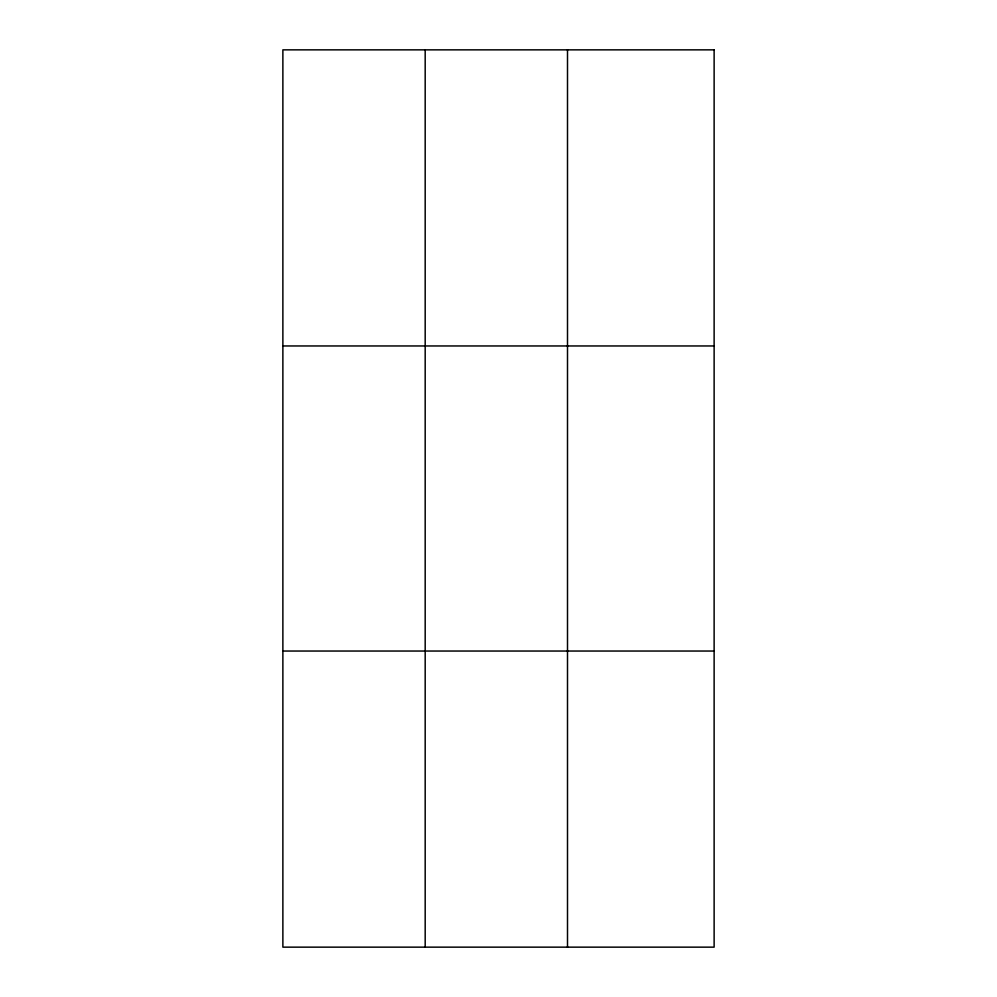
<?xml version="1.0" encoding="UTF-8"?>
<svg xmlns="http://www.w3.org/2000/svg" width="997" height="997" viewBox="0 0 997 997"><rect width="100%" height="100%" fill="white"/><g stroke="black" fill="none" stroke-linecap="round" stroke-linejoin="round"><path stroke-width="1.5" d="M425.183 947.15L425.183 49.85M567.505 947.15L567.505 49.85M282.874 345.959L714.126 345.959M282.874 651.041L714.126 651.041M714.126 49.85L714.126 947.15L282.874 947.15L282.874 49.85L714.126 49.85"/></g></svg>
